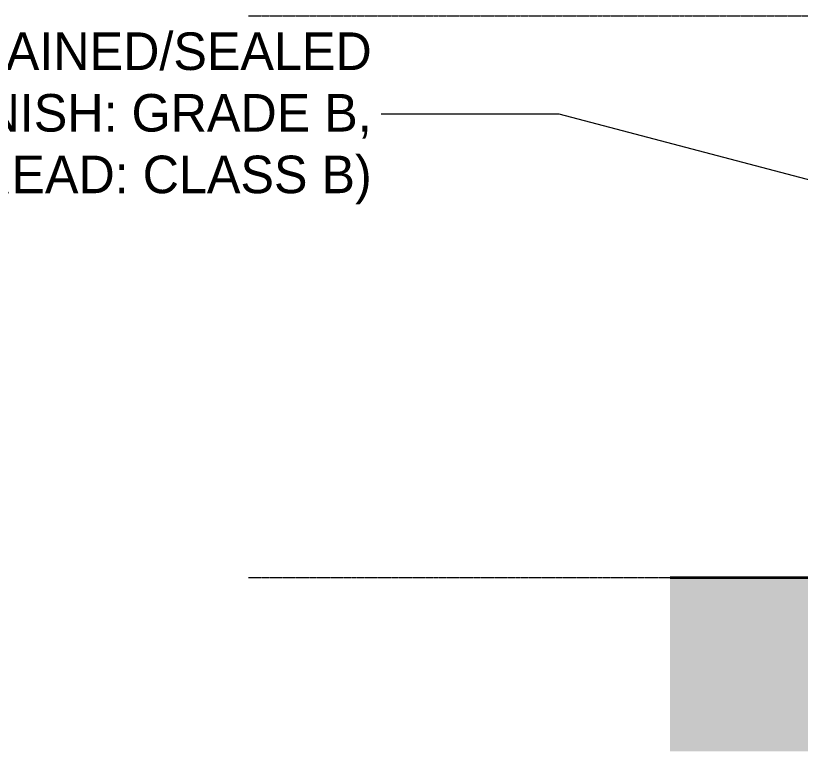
# Model space of a CAD drawing. Header units: inches. Extents: x 21380 to 98133, y -290 to 853.
# Drawn here: x 34876 to 35236, y -79.8 to 258 of the extents above; entities that cross this region are included whole.
import ezdxf

# ---------------------------------------------------------------- set-up
doc = ezdxf.new("R2010")
doc.units = ezdxf.units.IN
doc.header["$MEASUREMENT"] = 0
doc.linetypes.add('Grid Line 1_2_', pattern=[0.875, 0.5, -0.125, 0.125, -0.125])
for name, color, linetype, lineweight in [('A-ANNO-IDEN', 131, 'Continuous', 9), ('A-FLOR-LEVL', 51, 'Continuous', 9), ('C-TOPO', 7, 'Continuous', 9)]:
    doc.layers.add(name, color=color, linetype=linetype, lineweight=lineweight)
doc.styles.add('Century Gothic', font='GOTHIC.TTF', dxfattribs={"height": 17.245342})

msp = doc.modelspace()

# ---------------------------------------------------------------- hatches: boundary and pattern name
at = {"layer": 'C-TOPO'}
h = msp.add_hatch(dxfattribs=at)
h.set_pattern_fill('FP_34', color=256, style=0, pattern_type=2)
h.set_pattern_definition([(0, (-87574.236, 98.42), (48, 48), [48, -48]), (0, (-87574.236, 116.42), (48, 48), [48, -48]), (0, (-87574.236, 134.42), (48, 48), [48, -48]), (90, (-87568.236, 140.42), (-48, 48), [48, -48]), (90, (-87550.236, 140.42), (-48, 48), [48, -48]), (90, (-87532.236, 140.42), (-48, 48), [48, -48])])
h.paths.add_polyline_path([(39527.78, -79.82), (39668.15, -79.82), (39668.15, 0), (39484.03, 0), (39484.03, -36), (39487.03, -36), (39487.03, -48), (39469.03, -48), (39469.03, -36), (39474.03, -36), (39474.03, -6), (35266.78, -6), (35266.78, -36), (35271.78, -36), (35271.78, -48), (35253.78, -48), (35253.78, -36), (35256.78, -36), (35256.78, 0), (35176.28, 0), (35176.28, -79.82), (39487.03, -79.82)], flags=0)

# ---------------------------------------------------------------- linework, layer by layer
at = {"layer": 'A-ANNO-IDEN', "color": 153}
for p, q in [((35125.29, 212.78), (35039.35, 212.78)), ((35312.29, 163.42), (35125.29, 212.78))]:
    msp.add_line(p, q, dxfattribs=at)
at = {"layer": 'A-FLOR-LEVL', "linetype": 'Grid Line 1_2_'}
for p, q in [((34982.85, 258), (39861.53, 258)), ((34982.85, 0), (39861.53, 0))]:
    msp.add_line(p, q, dxfattribs=at)
at = {"layer": 'C-TOPO', "lineweight": 35}
msp.add_line((35176.28, 0), (35255.29, 0), dxfattribs=at)
at = {"layer": 'C-TOPO'}
msp.add_line((35255.29, 0), (35176.28, 0), dxfattribs=at)

# ---------------------------------------------------------------- next in the draw order: texts
at = {"layer": 'A-ANNO-IDEN', "insert": (35039.35, 250.31), "char_height": 17.2453, "width": 458.136, "attachment_point": 3, "line_spacing_factor": 0.984117, "style": 'Century Gothic', "bg_fill": 3, "box_fill_scale": 1.25, "bg_fill_color": 0, "bg_fill_transparency": 0}
msp.add_mtext('3/4" PREFINISHED STAINED/SEALED\\PPLYWOOD (FINISH: GRADE B,\\PFLAME SPREAD: CLASS B)', dxfattribs=at)

doc.saveas('drawing.dxf')
